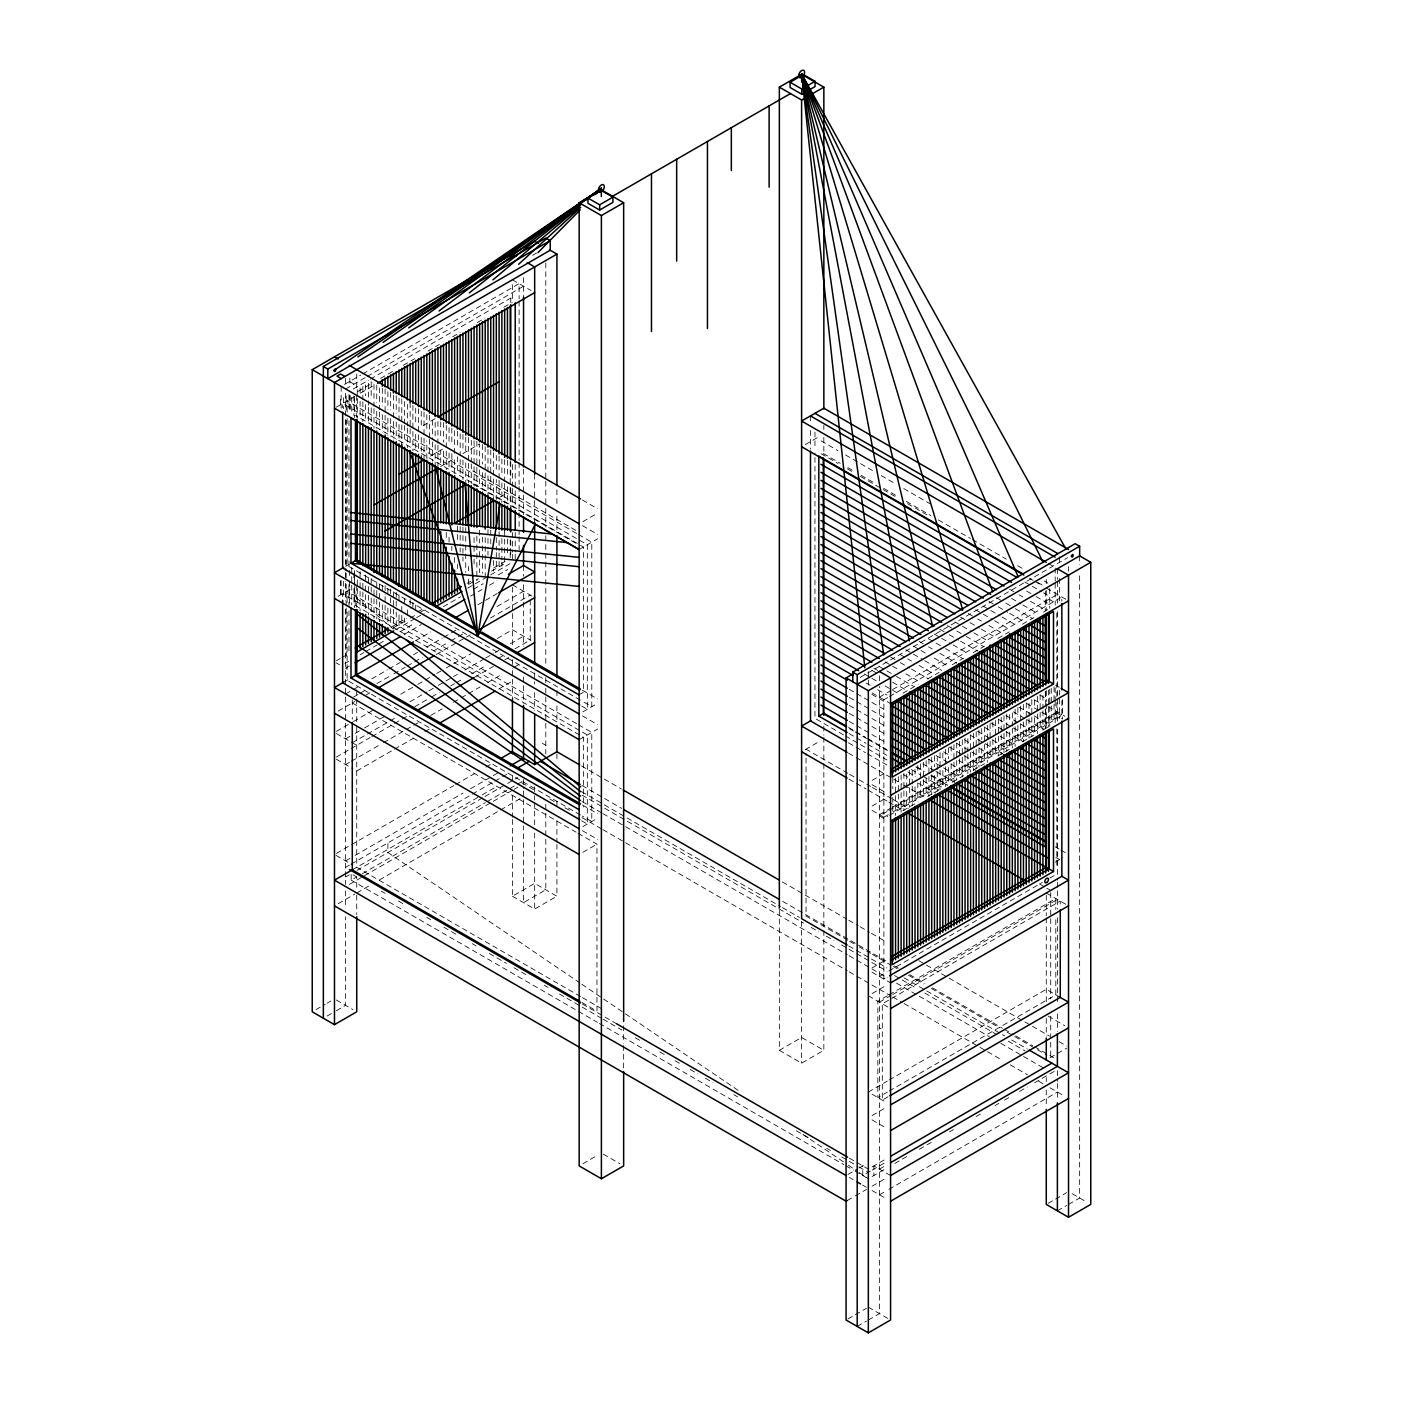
<?xml version="1.0" encoding="UTF-8"?>
<svg xmlns="http://www.w3.org/2000/svg" width="1403" height="1403" viewBox="0 0 1403 1403"><rect width="100%" height="100%" fill="white"/><g stroke="black" fill="none" stroke-linecap="round" stroke-linejoin="round"><path stroke-width="0.75" stroke-dasharray="5 3.75" d="M532.596 255.293L536.525 253.031M344.489 384.457L360.799 375.039M362.693 373.952L519.11 283.634L519.11 298.909M345.612 388.947L365.254 377.6M367.13 376.513L523.547 286.212M353.293 388.999L368.463 380.231M370.374 379.143L510.762 298.085L513.726 299.804M357.747 391.577L372.917 382.809M380.511 378.424L393.787 370.76M403.275 365.289L408.974 361.992M410.869 360.904L414.657 358.712M427.933 351.048L439.314 344.472M452.608 336.808L460.184 332.423M477.266 322.567L484.859 318.183M503.835 307.222L511.411 302.838M336.334 407.133L354.871 396.435M360.518 393.173L375.653 384.44M462.955 453.59L479.633 443.962L479.633 467.778M345.612 566.321L349.312 564.181M504.659 494.452L496.311 499.275L496.311 479.58M338.193 596.293L353.012 587.734M391.244 627.159L406.414 618.39M417.796 611.813L423.496 608.534M467.129 583.332L470.917 581.14M493.681 568.005L505.062 561.428M336.369 660.743L340.157 658.568M342.051 657.463L349.628 653.096M393.173 627.965L408.308 619.214M410.202 618.127L417.778 613.76M419.672 612.655L425.355 609.376M468.883 584.244L478.353 578.773M491.611 571.126L506.746 562.393M395.681 629.719L414.657 618.758M416.551 617.671L424.144 613.286M467.778 588.103L473.477 584.805M475.371 583.718L488.647 576.054M490.541 574.949L511.411 562.901M582.876 521.653L597.696 513.077M344.945 663.514L348.733 661.322M360.08 654.763L363.868 652.588M365.762 651.483L377.126 644.924M379.02 643.837L384.703 640.557M399.837 631.824L414.99 623.072M443.383 606.675L460.412 596.836M473.67 589.19L483.141 583.718M498.275 574.984L507.746 569.513M349.4 666.074L345.612 668.266L349.312 670.406M404.292 634.384L421.321 624.545M470.549 596.135L481.913 589.576M489.472 585.209L497.048 580.824M343.577 682.279L349.312 678.964M415.411 640.803L430.844 631.894M477.879 604.746L483.561 601.466M485.456 600.361L497.258 593.557M578.983 549.573L597.696 538.77M345.612 693.941L351.276 690.662M353.17 689.574L360.396 685.418M371.777 678.842L387.246 669.897M388.841 668.985L400.223 662.409M413.517 654.745L417.533 652.413M426.793 647.081L442.155 638.207M443.874 637.225L457.29 629.473M496.995 606.552L523.547 591.207M357.958 694.52L352.276 697.8L352.276 719.213M359.852 693.433L367.428 689.066M376.881 683.594L392.033 674.843M393.927 673.756L405.292 667.197M407.168 666.109L412.85 662.83M414.744 661.742L422.321 657.358M433.685 650.799L448.82 642.065M450.714 640.961L456.396 637.681M458.29 636.594L463.972 633.314M490.471 618.021L530.229 595.065M338.193 711.075L354.871 701.447M366.201 694.906L369.971 692.714M436.228 654.464L457.062 642.451M458.956 641.346L464.639 638.067M466.533 636.98L470.303 634.787M805.304 444.593L820.124 436.035M336.369 731.384L351.522 722.633M353.416 721.545L374.233 709.532M400.732 694.222L415.884 685.488M417.778 684.383L434.807 674.545M436.701 673.458L444.277 669.091M446.172 667.986L451.854 664.706M453.748 663.619L470.777 653.78M497.293 638.488L512.428 629.737L530.965 640.434M345.612 738.89L353.17 734.523M355.064 733.436L362.64 729.069M364.534 727.964L385.351 715.951M409.974 701.746L427.003 691.907M428.897 690.802L436.473 686.435M438.367 685.348L444.049 682.068M445.944 680.964L457.29 674.422M464.867 670.038L483.789 659.112M485.684 658.025L493.26 653.64M495.154 652.553L498.942 650.361M510.306 643.819L523.547 636.155M352.276 742.748L365.534 735.102M367.428 734.015L388.245 721.984M390.139 720.896L395.821 717.617M414.744 706.691L429.897 697.94M431.791 696.853L439.367 692.468M450.714 685.909L454.502 683.735M456.396 682.63L463.972 678.263M471.548 673.896L486.683 665.145M498.047 658.586L503.73 655.306M515.076 648.765L530.229 640.014L530.229 599.344M336.299 757.111L349.259 749.623M351.171 748.536L370.129 737.575M371.865 736.575L392.91 724.439M394.594 723.457L400.486 720.055M402.152 719.09L408.08 715.67M474.477 677.333L493.453 666.372M504.834 659.813L508.763 657.551M345.612 764.582L349.4 762.39M351.276 761.303L381.581 743.818M383.457 742.731L404.292 730.7M406.186 729.613L411.868 726.333M413.762 725.228L421.321 720.861M430.791 715.407L442.155 708.848M453.502 702.289L459.184 699.01M461.078 697.905L466.761 694.625M468.655 693.538L480.019 686.979M487.578 682.612L502.73 673.861M514.094 667.302L519.759 664.022M356.73 771.001L392.7 750.237M394.594 749.149L413.517 738.206M424.881 731.664L430.563 728.385M498.714 689.031L513.849 680.28M578.983 694.853L583.438 692.275L583.438 546.995L355.45 415.376M336.369 853.392L453.748 785.627M455.642 784.523L474.565 773.597M485.929 767.038L493.505 762.671M582.876 711.865L597.696 703.306M345.612 860.898L353.17 856.531M355.064 855.427L462.972 793.133M470.549 788.767L491.366 776.736M493.26 775.649L498.942 772.369M345.612 867.317L349.382 865.142M351.118 864.143L493.137 782.137M494.961 781.085L500.713 777.771M502.537 776.718L508.289 773.404M352.276 869.895L480.247 796.01M482.141 794.905L497.293 786.171M578.983 739.802L597.696 728.999M345.612 876.945L349.277 874.823M356.941 870.404L483.053 797.588M484.929 796.518L517.654 777.613M351.171 874.385L351.171 880.155L356.73 876.945L356.73 888.993M362.395 873.683L485.368 802.674M487.262 801.587L523.214 780.84M349.4 884.399L362.64 876.752M364.534 875.647L491.366 802.428M493.26 801.341L512.2 790.398M514.094 789.31L517.865 787.118M338.193 903.707L354.871 894.079M356.73 893.009L369.971 885.363M379.441 879.891L498.714 811.039M500.59 809.934L521.425 797.921M582.876 826.648L597.696 818.089M860.162 677.456L1067.63 557.692M582.876 852.34L597.696 843.782M315.956 1009.651L325.215 1004.302M327.074 1003.233L330.775 1001.093M512.428 819.51L512.428 896.219L534.666 883.381L556.921 896.219L556.921 844.378M327.074 1016.07L334.475 1011.791M336.334 1010.721L345.612 1005.372L345.612 916.825M879.453 697.151L890.835 690.592M892.641 689.539L1057.388 594.416M887.661 697.554L883.89 699.729L883.89 979.048L887.678 976.856M889.555 696.467L1061.843 596.994L1061.843 601.308M805.304 749.605L820.124 741.03M902.971 693.205L918.141 684.454M927.629 678.964L939.01 672.405M952.286 664.724L963.686 658.165M973.156 652.676L984.555 646.117M997.831 638.435L1009.213 631.876M1022.489 624.195L1033.871 617.636M1043.358 612.146L1049.058 608.867M512.428 896.219L534.666 909.056L556.921 896.219M872.105 780.366L887.257 771.632M872.105 806.059L887.257 797.307M879.453 814.669L890.8 808.11M892.694 807.006L1057.388 711.917M887.012 811.583L879.453 815.95L883.89 818.51L887.678 816.336M888.906 810.478L1057.388 713.215L1061.843 715.776L889.572 815.231M883.89 817.23L891.466 812.863M893.36 811.758L1061.843 714.495M902.971 810.724L918.141 801.955M927.629 796.483L939.01 789.907M952.286 782.243L963.686 775.666M973.156 770.194L984.555 763.618M997.831 755.954L1009.213 749.377M1022.489 741.713L1033.871 735.137M1043.358 729.665L1049.058 726.368M872.105 967.877L887.257 959.126M1055.179 862.179L1062.948 857.689M879.453 976.47L887.012 972.104M888.906 971.016L1042.254 882.487M1049.83 878.103L1057.388 873.736M872.105 993.552L887.257 984.818M582.876 1163.753L597.696 1155.195M779.349 910.231L779.349 1050.321L801.604 1037.483L823.842 1050.321L823.842 929.926M887.327 995.779L877.857 1001.251L877.857 1097.567L887.327 1092.095M889.221 994.692L1055.81 898.516L1055.81 909.46M879.453 1002.163L890.835 995.586M892.694 994.517L1057.388 899.428M779.349 1050.321L801.604 1063.158L823.842 1050.321M868.334 1092.06L887.257 1081.134M889.151 1080.029L1046.27 989.325L1060.265 997.393M889.221 1091.008L1055.81 994.832L1055.81 918.211M887.994 1096.848L882.312 1100.127L882.312 1003.811L1060.265 901.077L1060.265 907.636M872.105 1115.56L887.257 1106.809M847.938 1174.469L857.198 1169.102M859.057 1168.033L866.475 1163.753M1049.988 1057.809L1066.666 1048.181M872.105 1166.928L887.24 1158.194M870.334 1171.154L862.757 1175.539L862.757 1165.893M872.228 1170.067L887.362 1161.333M879.453 1169.102L887.012 1164.736M872.105 1176.556L887.24 1167.822M894.798 1163.455L908.057 1155.809M919.368 1149.267L932.644 1141.604M949.621 1131.8L953.461 1129.59M976.102 1116.525L981.837 1113.21M995.078 1105.564L998.866 1103.372M1004.46 1100.145L1012.019 1095.778M1019.578 1091.411L1027.242 1086.992M1034.712 1082.678L1057.388 1069.577M847.219 1200.565L854.252 1196.496M855.356 1195.865L866.563 1189.393M872.105 1186.184L887.257 1177.45M879.453 1194.795L887.012 1190.428M888.906 1189.323L1057.388 1092.06M847.938 1318.943L853.498 1315.733M855.356 1314.664L866.475 1308.227M1048.129 1203.353L1053.688 1200.144M1055.547 1199.074L1066.666 1192.655M857.198 1326.431L866.475 1321.082M868.334 1320.013L879.453 1313.594L879.453 686.453M1057.388 1210.842L1066.666 1205.493M1068.525 1204.423L1079.644 1198.004L1079.644 573.424M1048.129 563.375L1053.688 566.602M821.036 440.84L837.959 450.609M845.483 454.94L873.683 471.233M881.207 475.582L896.254 484.263M903.778 488.595L930.101 503.8M823.28 453.485L840.274 463.288M847.815 467.637L853.48 470.917M861.021 475.266L876.121 483.982M883.68 488.349L898.779 497.065M906.32 501.415L930.855 515.585M938.397 519.934L970.49 538.471M972.367 539.559L1006.337 559.166M1017.666 565.707L1023.331 568.969M1044.095 580.965L1047.866 583.139M821.036 453.678L837.959 463.446M847.359 468.883L853.006 472.127M860.513 476.476L881.207 488.419M883.083 489.507L898.13 498.188M907.531 503.624L928.207 515.567M1037.746 582.438L1043.411 585.7M512.428 279.793L530.965 290.491M1029.434 578.282L1033.187 580.439M1035.046 581.526L1042.534 585.84M1046.27 587.997L1068.525 600.835M1024.751 581.982L1030.416 585.244M1032.292 586.331L1041.727 591.785M1043.622 592.873L1047.392 595.047M1049.058 599.239L1053.495 601.799M1026.628 591.084L1034.186 595.451M1036.063 596.538L1047.392 603.08M1009.651 589.313L1017.193 593.662M1019.087 594.767L1022.857 596.941M1030.416 601.291L1045.516 610.007M1011.545 598.432L1020.981 603.869M1022.857 604.956L1037.957 613.69M996.446 597.731L1003.987 602.097M1005.881 603.185L1013.422 607.552M1015.316 608.639L1032.292 618.442M988.887 601.413L996.446 605.763M998.322 606.85L1007.757 612.304M1009.651 613.392L1024.751 622.108M983.222 606.166L988.887 609.428M990.781 610.515L1000.216 615.97M1002.11 617.057L1017.193 625.773M975.681 609.831L992.658 619.635M994.552 620.722L1009.651 629.438M968.14 613.497L975.681 617.864M977.575 618.951L981.346 621.126M988.887 625.492L1003.987 634.209M960.581 617.162L968.14 621.529M970.017 622.616L979.452 628.07M981.346 629.158L996.446 637.874M954.917 621.932L960.581 625.194M962.476 626.282L971.911 631.736M973.787 632.823L988.887 641.539M1055.547 685.173L1059.247 687.312M947.376 625.598L954.917 629.947M956.811 631.034L964.352 635.401M966.246 636.488L983.222 646.292M939.817 629.263L947.376 633.612M949.252 634.717L958.687 640.154M960.581 641.241L977.575 651.045M934.17 634.016L939.817 637.295M941.711 638.383L951.146 643.819M953.04 644.906L968.14 653.623M1039.851 695.029L1047.392 699.395M1048.129 706.568L1064.807 716.214M928.505 638.768L934.17 642.048M936.047 643.135L943.605 647.502M945.482 648.589L962.476 658.393M1034.186 699.799L1041.727 704.148M919.07 641.364L926.611 645.713M928.505 646.801L932.276 648.975M939.817 653.342L956.811 663.145M1026.628 703.464L1039.851 711.093M1041.727 712.18L1047.392 715.442M913.406 646.117L919.07 649.379M920.947 650.466L926.611 653.745M934.17 658.095L949.252 666.811M1019.087 707.13L1032.292 714.758M1034.186 715.846L1047.392 723.474M905.847 649.782L911.512 653.044M913.406 654.131L922.841 659.585M924.717 660.673L941.711 670.476M1013.422 711.882L1024.751 718.424M1026.628 719.511L1043.622 729.314M900.2 654.535L905.847 657.814M907.741 658.901L911.512 661.076M919.07 665.443L934.17 674.159M1005.881 715.548L1019.087 723.176M1020.981 724.264L1036.063 732.98M890.747 657.113L898.306 661.479M900.2 662.567L909.635 668.021M911.512 669.108L928.505 678.912M998.322 719.23L1011.545 726.842M1013.422 727.947L1028.522 736.663M885.1 661.883L890.747 665.145M892.641 666.232L898.306 669.494M905.847 673.861L920.947 682.577M990.781 722.896L1022.857 741.415M879.435 666.635L885.1 669.897M886.977 670.985L894.535 675.352M896.412 676.439L913.406 686.242M985.116 727.648L992.658 732.015M1000.216 736.365L1015.316 745.081M582.42 499.994L597.608 508.745M873.894 668.266L877.594 670.406M871.877 670.301L877.541 673.563M892.641 682.279L907.741 690.995M977.575 731.314L990.781 738.943M992.658 740.03L1007.757 748.746M864.336 673.966L870 677.246M871.877 678.333L877.541 681.595M885.1 685.962L890.747 689.224M892.641 690.311L900.2 694.678M970.017 734.979L983.222 742.608M985.116 743.695L1003.987 754.604M349.505 381.563L353.942 384.124M866.23 683.086L870 685.26M877.541 689.627L886.977 695.064M964.352 739.749L971.911 744.099M979.452 748.465L994.552 757.182M582.42 525.669L597.608 534.438M872.035 692.872L890.572 703.569M871.877 694.38L886.977 703.096M956.811 743.415L970.017 751.043M971.911 752.131L987.01 760.847M472.899 470.952L576.317 530.65M849.236 689.329L870 701.325M871.877 702.412L886.977 711.128M949.252 747.08L962.476 754.709M964.352 755.796L979.452 764.512M576.615 533.421L347.102 400.925L347.102 416.077M578.51 534.525L591.785 542.189L591.785 706.726L582.298 701.254M849.236 697.361L870 709.339M871.877 710.427L886.977 719.143M943.605 751.833L951.146 756.199M958.687 760.549L975.681 770.352M472.899 483.789L576.317 543.505M849.236 705.393L870 717.371M871.877 718.459L886.977 727.175M936.047 755.498L949.252 763.127M951.146 764.214L966.246 772.93M849.236 713.408L870 725.404M871.877 726.491L886.977 735.207M928.505 759.181L941.711 766.792M943.605 767.897L958.687 776.613M849.236 721.44L870 733.418M871.877 734.506L886.977 743.222M922.841 763.933L934.17 770.475M936.047 771.562L954.917 782.453M848.499 727.456L854.181 730.735M856.076 731.822L865.563 737.312M867.457 738.399L888.327 750.447M916.773 766.862L924.367 771.247M931.96 775.631L947.13 784.4M1055.231 846.816L1059.037 849.008M1060.931 850.095L1066.613 853.375M849.709 728.788L853.48 730.963M855.374 732.05L866.686 738.592M868.58 739.679L887.45 750.57M915.756 766.915L923.297 771.282M930.855 775.631L947.832 785.452M849.025 733.541L866.019 743.344M867.896 744.432L886.766 755.323M911.301 769.493L920.736 774.947M922.63 776.034L941.501 786.925M843.396 734.769L814.95 718.354L814.95 453.011M845.29 735.874L866.16 747.922M868.054 749.009L887.012 759.97M907.881 772.001L915.475 776.385M923.051 780.769L938.221 789.521M1055.828 857.426L1059.616 859.618M848.429 742.818L854.111 746.098M856.023 747.203L865.493 752.674M867.387 753.762L888.257 765.81M903.427 774.579L911.021 778.963M918.614 783.33L935.678 793.186M848.499 753.13L902.182 784.119M904.076 785.224L926.717 798.289M872.035 784.698L886.854 793.256M847.78 773.263L806.041 749.167L806.041 755.673M849.674 774.351L857.251 778.735M859.145 779.84L870.526 786.399M872.438 787.504L891.396 798.447M893.29 799.552L908.46 808.303M1039.342 883.855L1045.025 887.152M1046.936 888.239L1050.724 890.431M512.428 584.788L534.666 597.625M849.008 779.121L866.125 788.995M867.983 790.064L886.994 801.043M888.853 802.113L902.182 809.812M1046.27 893.009L1068.525 905.847M872.035 810.39L886.854 818.949M582.42 690.206L597.608 698.975M580.404 700.15L347.102 565.462L347.102 418.234M581.649 706.007L587.331 709.304L587.331 544.75L342.648 403.485L342.648 407.817M582.42 715.898L597.608 724.667M576.615 723.65L347.102 591.154L347.102 606.359M578.51 724.755L591.785 732.419L591.785 821.509L582.298 816.037M355.45 605.587L583.438 737.224L583.438 807.058M1048.129 1016.07L1064.807 1025.698M542.347 743.327L545.802 745.326M581.543 765.968L621.336 788.942M782.4 881.926L803.235 893.957M805.147 895.044L846.816 919.123M848.727 920.21L858.198 925.682M860.092 926.769L869.562 932.241M871.456 933.346L886.608 942.097M918.825 960.687L924.507 963.966M926.401 965.071L947.253 977.102M949.147 978.189L1023.05 1020.858M1024.944 1021.945L1030.626 1025.225M1032.52 1026.33L1049.567 1036.168M1059.037 1041.64L1066.631 1046.024M581.929 785.434L621.704 808.409M782.769 901.392L886.994 961.564M894.518 965.913L898.358 968.123M909.67 974.664L924.875 983.45M932.399 987.782L1002.479 1028.241M1004.373 1029.328L1013.931 1034.87M1015.825 1035.958L1032.766 1045.744M1034.66 1046.831L1053.6 1057.774M847.78 940.22L806.041 916.124L806.041 757.848M849.674 941.308L857.251 945.692M859.145 946.779L870.526 953.356M872.438 954.443L891.396 965.404M893.29 966.492L897.096 968.684M908.46 975.26L923.648 984.012M931.224 988.396L999.515 1027.82M1007.091 1032.205L1012.791 1035.484M1014.685 1036.571L1046.936 1055.196M581.543 791.643L625.124 816.809M627.018 817.896L780.506 906.513M782.4 907.601L799.447 917.457M848.727 945.903L886.942 967.965M904.023 977.821L1004.548 1035.852M1011.668 1039.974L1027.312 1049.006M581.929 795.08L803.621 923.069M811.18 927.436L818.773 931.82M826.332 936.187L833.926 940.571M841.502 944.938L886.994 971.192M894.57 975.576L917.299 988.694M924.823 993.043L996.884 1034.642M1008.161 1041.149L1025.207 1050.987M582.052 801.569L600.993 812.512M602.887 813.6L623.739 825.63M625.633 826.718L847.324 954.724M849.218 955.811L870.053 967.842M871.947 968.947L887.117 977.698M896.587 983.17L917.422 995.201M919.316 996.288L989.431 1036.764M1000.795 1043.323L1021.647 1055.354M1023.541 1056.459L1044.376 1068.49M336.159 662.812L339.491 664.741M582.42 804.989L597.608 813.758M872.035 972.191L890.572 982.889M580.404 814.933L347.102 680.245L347.102 608.534M521.706 782.769L534.666 790.275M549.836 799.026L557.412 803.393M564.988 807.777L570.67 811.057M582.052 817.616L600.993 828.559M602.887 829.647L623.739 841.677M625.633 842.782L847.324 970.771M849.218 971.858L870.053 983.906M871.947 984.994L890.905 995.937M892.799 997.024L902.269 1002.496M904.163 1003.583L978.066 1046.252M979.96 1047.357L985.643 1050.637M987.537 1051.724L1002.689 1060.475M1010.265 1064.859L1027.329 1074.698M1038.694 1081.257L1046.27 1085.641M1049.988 1087.781L1064.807 1096.339M581.649 820.79L587.331 824.07L587.331 734.979L342.648 593.715L342.648 598.064M582.42 830.681L597.608 839.45M868.334 995.744L890.572 1008.582M352.276 702.938L576.089 832.154M577.983 833.259L596.959 844.203L596.959 1011.16L581.789 1002.391M879.453 1027.838L881.224 1028.873M336.334 733.541L349.312 741.03M351.171 742.099L356.73 745.326M336.334 759.233L353.012 768.862M1072.225 1193.725L1087.044 1202.283M872.035 1094.2L886.854 1102.758M872.035 1119.875L886.854 1128.45M336.018 855.356L353.012 865.177M580.544 996.533L356.73 867.317L356.73 724.229M582.438 997.638L601.396 1008.582M890.572 1175.539L873.894 1165.893L873.894 1175.539M582.333 1003.987L616.443 1023.681M849.394 1158.176L868.334 1169.102M353.012 874.806L356.73 876.945M381.353 891.168L385.141 893.36M398.417 901.024L404.099 904.304M426.828 917.422L430.616 919.614M443.892 927.278L449.574 930.557M451.468 931.645L457.15 934.924M472.302 943.675L476.108 945.868M489.366 953.531L495.049 956.811M496.943 957.898L506.413 963.37M513.989 967.754L527.265 975.401M544.311 985.257L548.099 987.449M559.464 994.008L565.163 997.287M567.058 998.375L580.316 1006.039M582.21 1007.126L601.15 1018.069M603.044 1019.174L622.003 1030.1M635.261 1037.764L640.943 1041.044M659.901 1051.987L667.477 1056.354M675.053 1060.738L682.63 1065.105M690.206 1069.489L697.8 1073.856M705.376 1078.241L712.952 1082.625M733.787 1094.656L737.592 1096.83M796.325 1130.748L802.007 1134.027M803.901 1135.132L809.584 1138.412M826.648 1148.25L830.436 1150.442M841.8 1157.001L847.482 1160.281M849.376 1161.386L856.952 1165.753M858.846 1166.858L868.334 1172.329M351.171 880.155L576.651 1010.335M578.545 1011.44L597.485 1022.384M599.379 1023.471L843.817 1164.595M845.711 1165.683L853.287 1170.067M855.181 1171.154L866.475 1177.678M849.376 1177.433L853.164 1179.625M862.635 1185.097L866.423 1187.289M872.035 1190.516L886.854 1199.074M336.334 1000.023L353.012 1009.651M603.255 1154.125L619.933 1163.753M868.334 1307.158L890.572 1320.013M580.07 983.029L387.894 852.533L387.894 842.905M581.877 984.257L601.817 997.796M603.641 999.024L623.581 1012.563M625.387 1013.79L739.609 1091.341M803.06 1134.431L846.57 1163.964M848.377 1165.209L857.443 1171.365M859.267 1172.592L868.334 1178.748M355.976 597.555L394.278 629.824M349.785 378.091L349.996 386.807M350.206 395.506L350.627 412.92M354.485 573.967L355.257 606.622M1079.644 555.886L1079.644 564.655M1068.525 566.602L1068.525 571.302M1062.387 699.431L1062.387 719.09M1061.843 700.658L1061.843 718.862M1059.616 556.781L1059.616 563.322M1059.616 578.58L1059.616 602.536M1059.598 690.101L1059.598 718.511M1057.388 568.741L1057.388 579.439M1057.388 581.579L1057.388 603.15M1057.388 611.69L1057.388 721.142M1057.388 729.42L1057.388 880.155M1057.388 882.294L1057.388 888.713M1057.388 890.87L1057.388 909.056M1057.388 917.79L1057.388 1005.197M1057.388 1013.931L1057.388 1031.608M1057.388 1070.647L1057.388 1081.362M1057.388 1083.502L1057.388 1100.706M1056.827 613.041L1056.827 700.448M1056.827 702.64L1056.827 720.125M1056.827 728.859L1056.827 866.545M1055.179 568.075L1055.179 581.14M1055.179 583.315L1055.179 605.096M1055.179 687.891L1055.179 698.782M1055.179 700.956L1055.179 722.755M1054.039 686.751L1054.039 702.061M1054.039 704.236L1054.039 721.721M1051.268 688.364L1051.268 703.657M1051.268 705.849L1051.268 723.334M1050.724 892.606L1050.724 916.457M1050.724 918.614L1050.724 998.848M1050.724 1016.193L1050.724 1040.044M1050.724 1042.201L1050.724 1057.388M1049.742 588.594L1049.742 608.271M1049.742 689.119L1049.742 704.411M1049.742 706.603L1049.742 726.28M1048.479 689.978L1048.479 705.271M1048.479 707.445L1048.479 727.122M1046.27 579.439L1046.27 583.718M1046.27 590.189L1046.27 609.849M1046.27 690.522L1046.27 701.623M1046.27 703.797L1046.27 727.841M1046.27 895.167L1046.27 915.738M1046.27 917.93L1046.27 1002.163M1046.27 1018.438L1046.27 1036.098M1046.27 1077.609L1046.27 1081.625M1046.27 1089.956L1046.27 1107.23M1045.709 691.574L1045.709 706.866M1045.709 709.059L1045.709 728.718M1045.305 591.172L1045.305 610.831M1045.305 691.697L1045.305 700.43M1045.305 709.181L1045.305 728.841M1042.92 695.362L1042.92 708.48M1042.92 710.655L1042.92 730.332M1040.149 694.783L1040.149 710.076M1040.149 712.268L1040.149 729.753M1037.361 696.397L1037.361 711.689M1037.361 713.881L1037.361 733.541M1034.572 700.185L1034.572 708.918M1034.572 717.67L1034.572 735.154M1031.801 699.606L1031.801 714.899M1031.801 717.091L1031.801 736.75M1029.013 703.394L1029.013 716.512M1029.013 718.687L1029.013 738.364M1026.242 702.815L1026.242 737.785M1023.453 704.411L1023.453 713.162M1023.453 721.896L1023.453 741.573M1020.683 706.025L1020.683 721.317M1020.683 723.51L1020.683 740.994M1017.894 707.621L1017.894 716.372M1017.894 725.105L1017.894 742.59M1015.123 709.234L1015.123 724.527M1015.123 726.719L1015.123 746.378M1012.335 713.022L1012.335 726.14M1012.335 728.315L1012.335 747.992M1009.564 714.636L1009.564 723.369M1009.564 732.103L1009.564 749.588M1006.775 714.057L1006.775 729.35M1006.775 731.524L1006.775 751.201M1003.987 715.653L1003.987 730.945M1003.987 733.138L1003.987 752.797M1001.216 717.266L1001.216 754.411M998.427 718.862L998.427 734.155M998.427 736.347L998.427 756.007M995.656 720.476L995.656 735.768M995.656 737.96L995.656 755.428M992.868 722.071L992.868 730.823M992.868 739.556L992.868 757.041M990.097 723.685L990.097 738.978M990.097 741.17L990.097 758.637M987.309 725.281L987.309 740.591M987.309 742.766L987.309 762.443M984.538 726.894L984.538 742.187M984.538 744.379L984.538 761.864M981.749 728.49L981.749 739.416M981.749 748.167L981.749 765.652M978.978 730.104L978.978 745.396M978.978 747.589L978.978 767.248M976.19 731.7L976.19 747.01M976.19 749.184L976.19 768.862M973.419 733.313L973.419 748.606M973.419 750.798L973.419 770.457M970.63 734.909L970.63 750.219M970.63 752.394L970.63 772.071M967.842 738.715L967.842 751.815M967.842 754.007L967.842 773.667M965.071 738.136L965.071 753.429M965.071 755.603L965.071 773.088M962.283 739.732L962.283 755.024M962.283 757.217L962.283 776.876M959.512 741.345L959.512 756.638M959.512 758.813L959.512 776.297M956.723 742.941L956.723 758.234M956.723 760.426L956.723 780.086M953.952 744.555L953.952 759.847M953.952 762.039L953.952 781.699M951.164 746.15L951.164 754.902M951.164 763.635L951.164 781.12M948.393 747.764L948.393 758.69M948.393 767.423L948.393 784.908M945.604 749.36L945.604 764.67M945.604 766.845L945.604 786.522M942.834 753.148L942.834 761.899M942.834 770.633L942.834 788.118M940.045 752.569L940.045 767.879M940.045 770.054L940.045 789.731M937.257 756.357L937.257 769.475M937.257 771.668L937.257 791.327M934.486 755.779L934.486 766.704M934.486 775.456L934.486 792.941M931.697 757.392L931.697 772.685M931.697 774.877L931.697 794.536M928.926 758.988L928.926 774.298M928.926 776.473L928.926 796.15M926.138 760.601L926.138 769.335M926.138 778.086L926.138 795.571M923.367 762.215L923.367 777.508M923.367 779.682L923.367 797.167M920.578 763.811L920.578 779.103M920.578 781.296L920.578 798.781M917.808 765.424L917.808 774.158M917.808 782.892L917.808 800.376M915.019 769.212L915.019 777.946M915.019 786.697L915.019 804.165M912.248 770.808L912.248 783.926M912.248 786.118L912.248 805.778M909.46 770.229L909.46 785.522M909.46 787.714L909.46 807.391M906.689 774.018L906.689 808.987M903.9 773.439L903.9 788.749M903.9 790.924L903.9 810.601M901.112 775.052L901.112 790.345M901.112 792.537L901.112 812.197M898.341 776.648L898.341 791.958M898.341 794.133L898.341 811.618M895.552 778.262L895.552 793.554M895.552 795.747L895.552 815.406M892.782 777.683L892.782 788.609M892.782 797.342L892.782 814.827M879.453 675.755L879.453 684.611M868.334 671.476L868.334 678.14M868.334 680.034L868.334 686.453M823.842 425.337L823.842 429.616M823.842 437.385L823.842 454.905M823.842 726.053L823.842 735.102M823.842 737.294L823.842 761.373M823.842 763.565L823.842 927.734M814.95 432.036L814.95 448.662M810.496 415.919L810.496 422.145M810.496 430.458L810.496 449.153M801.604 921.455L801.604 1063.158M623.651 1025.803L623.651 1043.323M623.651 1045.498L623.651 1069.577M556.921 489.822L556.921 507.29M556.921 516.023L556.921 533.473M556.921 690.627L556.921 697.168M556.921 705.902L556.921 723.369M556.921 753.885L556.921 762.443M556.921 801.183L556.921 807.672M556.921 820.615L556.921 842.221M545.802 262.957L545.802 479.984M545.802 481.229L545.802 506.273M545.802 508.465L545.802 527.054M545.802 535.788L545.802 666.741M545.802 677.667L545.802 686.383M545.802 688.171L545.802 695.116M545.802 696.94L545.802 721.317M545.802 723.246L545.802 754.077M545.802 804.322L545.802 889.8L523.547 902.638L523.547 825.929M534.666 474.302L534.666 521.776M534.666 672.914L534.666 683.945M534.666 692.556L534.666 710.251M534.666 786.943L534.666 800.096M534.666 802.288L534.666 824.824M534.666 832.979L534.666 909.056M523.547 277.654L523.547 297.103M523.547 469.216L523.547 492.821M523.547 495.013L523.547 514.743M523.547 565.532L523.547 576.23M523.547 584.683L523.547 646.222M523.547 676.912L523.547 683.489M523.547 685.681L523.547 703.201M523.547 779.559L523.547 788.679M523.547 790.871L523.547 797.448M523.547 799.64L523.547 823.736M519.11 301.101L519.11 460.394M519.11 462.587L519.11 484.403M519.11 486.578L519.11 510.587M519.11 512.761L519.11 534.596M519.11 536.77L519.11 549.871M515.217 464.551L515.217 508.272M515.217 532.298L515.217 538.857M515.217 541.049L515.217 551.975M515.217 554.15L515.217 560.709M512.428 284.774L512.428 302.311M512.428 464.481L512.428 486.403M512.428 488.595L512.428 506.132M512.428 532.421L512.428 538.998M512.428 541.19L512.428 552.151M512.428 554.343L512.428 558.727M512.428 587.208L512.428 611.322M512.428 613.514L512.428 646.871M512.428 659.533L512.428 668.302M512.428 670.494L512.428 677.07M512.428 679.262L512.428 698.975M512.428 775.684L512.428 782.26M512.428 795.413L512.428 817.318M510.762 298.085L510.762 302.452M510.762 461.99L510.762 479.475M510.762 488.209L510.762 507.886M510.762 540.664L510.762 558.148M510.218 460.973L510.218 485M510.218 487.192L510.218 504.677M510.218 539.646L510.218 550.572M510.218 552.747L510.218 559.306M507.448 460.377L507.448 477.862M507.448 486.613L507.448 504.098M507.448 539.05L507.448 556.535M504.659 459.553L504.659 481.369M504.659 483.544L504.659 502.976M504.659 530.65L504.659 537.033M504.659 539.155L504.659 564.707M501.888 458.974L501.888 474.249M501.888 482.965L501.888 502.449M501.888 538.629L501.888 559.92M501.888 562.042L501.888 566.303M499.1 456.098L499.1 477.967M499.1 480.159L499.1 497.662M499.1 531.719L499.1 550.888M499.1 553.01L499.1 559.394M499.1 561.533L499.1 567.917M496.311 455.501L496.311 470.829M496.311 537.595L496.311 550.362M496.311 552.484L496.311 569.513M493.54 452.731L493.54 500.871M493.54 560.481L493.54 571.126M490.752 449.96L490.752 474.039M490.752 476.231L490.752 493.733M490.752 530.159L490.752 545.048M487.981 449.381L487.981 473.46M487.981 475.635L487.981 495.329M487.981 529.632L487.981 548.783M487.981 550.923L487.981 555.167M485.192 446.61L485.192 470.689M485.192 472.864L485.192 490.366M485.192 537.63L485.192 575.931M482.422 444.523L482.422 464.007M482.422 472.671L482.422 489.98M482.422 537.103L482.422 573.283M479.633 469.935L479.633 487.262M479.633 530.194L479.633 542.961M479.633 551.484L479.633 557.868M479.633 559.99L479.633 572.757M476.862 441.314L476.862 465.042M476.862 467.217L476.862 486.701M476.862 536.051L476.862 580.754M474.074 440.788L474.074 464.498M474.074 466.655L474.074 486.139M474.074 537.665L474.074 556.816M474.074 558.938L474.074 565.339M471.303 440.279L471.303 461.762M471.303 463.937L471.303 483.421M468.514 437.631L468.514 461.201M468.514 463.376L468.514 482.86M468.514 566.409L468.514 570.67M468.514 579.176L468.514 585.577M465.743 437.105L465.743 451.994M465.743 462.815L465.743 484.456M465.743 527.581L465.743 572.266M462.955 434.456L462.955 451.468M462.955 460.096L462.955 479.563M462.955 527.054L462.955 533.438M462.955 535.56L462.955 546.205M462.955 548.327L462.955 561.112M460.166 433.93L460.166 455.203M460.166 459.535L460.166 476.845M460.166 526.528L460.166 532.912M460.166 535.034L460.166 545.679M460.166 547.819L460.166 552.063M457.396 431.282L457.396 448.294M457.396 456.799L457.396 474.126M457.396 526.002L457.396 532.386M457.396 534.525L457.396 540.909M457.396 564.322L457.396 568.583M454.607 430.774L454.607 454.151M454.607 473.565L454.607 458.413L440.717 466.427L440.717 450.205M454.607 557.412L454.607 565.918M451.836 428.125L451.836 445.137M451.836 453.643L451.836 470.847M451.836 546.241L451.836 550.502M449.048 427.599L449.048 444.611M449.048 453.116L449.048 470.286M449.048 537.209L449.048 545.714M446.277 425.249L446.277 446.996M446.277 451.047L446.277 469.724M446.277 532.421L446.277 540.944M443.488 422.496L443.488 442.068M443.488 464.831L443.488 448.592L426.81 458.237L426.81 440.823M440.717 421.935L440.717 439.332M437.929 421.356L437.929 443.102M437.929 445.277L437.929 468.041M435.158 436.017L435.158 418.62L421.251 426.635L421.251 411.43M435.158 444.716L435.158 465.586M432.37 420.216L432.37 439.788M432.37 441.963L432.37 461.113M429.581 415.306L429.581 437.052M429.581 439.227L429.581 456.624M426.81 414.744L426.81 432.124M424.022 412.008L424.022 459.833M421.251 437.508L421.251 457.097M418.462 408.729L418.462 432.633M418.462 434.807L418.462 452.187M415.691 408.15L415.691 425.547M415.691 434.228L415.691 451.608M415.691 605.149L415.691 611.708M412.903 405.414L412.903 429.318M412.903 431.493L412.903 451.047M412.903 602.378L412.903 608.937M410.132 402.679L410.132 426.582M410.132 428.757L410.132 446.136M410.132 599.607L410.132 608.358M407.344 404.292L407.344 426.003M407.344 428.178L407.344 447.732M407.344 609.954L407.344 616.513M404.573 401.539L404.573 423.268M404.573 425.442L404.573 442.822M404.573 598.45L404.573 605.009M404.573 618.127L404.573 622.494M401.784 398.803L401.784 422.706M401.784 424.881L401.784 444.435M401.784 606.605L401.784 613.164M401.784 615.356L401.784 624.089M399.013 398.242L399.013 441.682M399.013 595.1L399.013 601.659M399.013 614.777L399.013 625.703M396.225 395.734L396.225 413.254M396.225 422.022L396.225 439.542M396.225 592.347L396.225 598.888M396.225 601.08L396.225 609.831M396.225 612.006L396.225 627.299M393.436 395.137L393.436 419.234M393.436 421.426L393.436 438.964M393.436 591.768L393.436 598.309M393.436 600.502L393.436 607.061M393.436 609.235L393.436 628.912M390.665 392.366L390.665 409.886M390.665 418.655L390.665 436.175M390.665 588.997L390.665 606.482M390.665 608.656L390.665 626.141M387.877 391.788L387.877 409.308M387.877 418.076L387.877 435.596M387.877 588.418L387.877 594.977M387.877 608.078L387.877 625.563M385.106 388.999L385.106 413.096M385.106 415.288L385.106 432.825M385.106 585.647L385.106 594.398M385.106 596.573L385.106 603.132M385.106 605.324L385.106 622.809M382.317 388.421L382.317 405.941M382.317 414.709L382.317 432.229M382.317 585.191L382.317 591.733M382.317 604.816L382.317 622.248M379.547 387.842L379.547 409.746M379.547 411.938L379.547 429.458M379.547 584.613L379.547 591.154M379.547 593.329L379.547 599.87M379.547 602.045L379.547 621.669M376.758 385.053L376.758 402.591M376.758 411.342L376.758 428.88M376.758 581.859L376.758 588.401M376.758 590.575L376.758 618.916M373.987 384.475L373.987 406.379M373.987 408.571L373.987 428.283M373.987 589.997L373.987 596.538M373.987 598.713L373.987 618.337M371.199 381.704L371.199 399.189M371.199 407.922L371.199 425.407M371.199 578.387L371.199 584.928M371.199 587.12L371.199 595.854M371.199 598.046L371.199 615.531M368.428 383.3L368.428 405.151M368.428 407.344L368.428 424.828M368.428 577.808L368.428 584.349M368.428 586.542L368.428 593.101M368.428 595.275L368.428 614.952M365.639 384.913L365.639 395.839M365.639 404.573L365.639 422.057M365.639 575.037L365.639 583.771M365.639 585.963L365.639 592.522M365.639 594.697L365.639 612.182M362.851 386.509L362.851 399.627M362.851 401.819L362.851 421.479M362.851 583.192L362.851 589.751M362.851 591.943L362.851 609.428M360.08 388.122L360.08 392.489M360.08 401.223L360.08 418.708M360.08 571.687L360.08 580.439M360.08 582.613L360.08 589.172M360.08 591.364L360.08 611.024M357.291 389.718L357.291 396.277M357.291 398.47L357.291 418.129M357.291 579.842L357.291 586.401M357.291 588.594L357.291 606.078M356.73 373.97L356.73 391.086M356.73 395.365L356.73 417.217M356.73 585.454L356.73 607.306M356.73 689.662L356.73 696.888M356.73 699.08L356.73 723.106M356.73 895.167L356.73 914.598M354.521 397.891L354.521 417.55M354.521 570.53L354.521 577.089M354.521 579.264L354.521 585.823M354.521 588.015L354.521 607.674M353.942 395.944L353.942 415.621M353.942 572.968L353.942 579.509M353.942 588.26L353.942 605.745M351.732 397.312L351.732 414.779M351.732 567.759L351.732 574.318M351.732 576.51L351.732 583.052M351.732 585.244L351.732 604.921M349.505 395.558L349.505 413.043M349.505 570.39L349.505 579.123M349.505 581.316L349.505 603.167M348.961 394.541L348.961 412.026M348.961 420.76L348.961 567.18M348.961 584.665L348.961 608.709M348.961 610.884L348.961 654.605M346.173 396.137L346.173 411.447M346.173 420.181L346.173 570.968M346.173 573.161L346.173 581.894M346.173 584.086L346.173 605.938M346.173 608.13L346.173 656.201M345.612 378.249L345.612 386.807M345.612 393.314L345.612 417.357M345.612 419.497L345.612 570.302M345.612 572.477L345.612 581.228M345.612 583.157L345.612 600.887M345.612 609.34L345.612 694.836M345.612 697.028L345.612 721.054M345.612 723.246L345.612 869.457M345.612 871.596L345.612 884.451M345.612 890.905L345.612 908.179M343.402 397.75L343.402 408.676M343.402 581.316L343.402 598.8M341.157 386.369L341.157 408.203M341.157 580.596L341.157 598.046M340.613 399.364L340.613 408.098M340.613 580.737L340.613 598.222"/><path stroke-width="1.5" d="M409.711 451.836L477.739 636.383L500.082 504.01M435.421 466.673L477.739 636.383L535.297 524.336M537.945 252.645L580.193 209.819M595.293 194.526L601.326 188.405L601.326 196.49M518.672 264.255L580.667 207.363M594.977 194.245L601.326 188.405L335.019 369.761M492.962 279.863L579.649 206.697M592.995 195.438L601.326 188.405L357.853 356.941M469.286 292.911L580.754 204.698M592.75 195.192L601.326 188.405L383.089 342.385M439.034 310.992L580.386 204.224M585.63 200.261L601.326 188.405L408.729 327.864M623.651 1071.769L623.651 1165.911L601.396 1178.748L579.158 1165.911L579.158 202.733L601.396 189.879L623.651 202.733L623.651 1021.419M779.349 908.039L779.349 87.144L801.604 74.306L823.842 87.144L823.842 408.939M587.945 198.051L601.221 190.405L612.918 197.157L612.918 202.383L599.66 210.047L587.945 203.295L587.945 198.051L599.66 204.803L612.918 197.157M790.082 82.251L803.34 74.605L815.055 81.356L815.055 86.583L801.779 94.247L790.082 87.495L790.082 82.251L801.779 89.02L815.055 81.356M356.73 916.755L356.73 1011.791L334.475 1024.646L312.238 1011.791L312.238 369.673L534.666 241.263L538.384 243.403M612.532 196.315L790.468 93.563M323.356 1018.21L323.356 366.464L545.802 238.054L550.239 240.614L550.239 250.243L327.811 378.67L327.811 369.042L550.239 240.614M579.158 202.733L601.396 215.571L623.651 202.733M779.349 87.144L801.604 99.999L823.842 87.144M556.921 485.456L556.921 254.101L334.475 382.528L334.475 1024.646M377.547 383.335L534.666 292.631M499.1 381.686L437.929 417.007L437.929 347.523M399.013 474.284L424.022 459.833L424.022 600.326M373.987 504.957L437.929 468.041L437.929 603.22M385.106 531.018L465.743 484.456L465.743 525.441M343.753 567.391L334.475 572.757L579.158 714.022M476.038 630.263L355.45 560.656L350.996 563.217L350.996 417.936L578.983 549.573M355.187 647.958L387.438 629.333M431.072 604.149L461.429 586.629M355.836 652.728L393.787 630.806M435.526 606.71L462.096 591.382M355.064 662.795L400.504 636.576M444.049 611.427L464.867 599.414M508.412 574.265L523.547 565.532L534.666 571.95L498.714 592.715M343.753 682.174L334.475 687.523L579.158 828.787M350.996 608.165L350.996 678L355.45 675.422L579.667 804.884M413.517 641.89L356.73 674.685L580.526 803.901M455.168 617.846L468.409 610.2M377.547 688.347L434.334 655.552M479.773 629.333L534.666 597.625M417.305 710.339L474.091 677.561M515.743 653.517L534.666 642.574M440.016 722.913L494.926 691.223M501.064 758.304L512.428 751.745L534.666 764.582L556.921 751.745L579.649 764.863M510.306 765.81L523.547 758.164M517.654 767.985L529.159 761.338M353.012 869.457L334.475 880.155L846.079 1175.539M852.761 681.753L852.761 672.107L1075.189 543.698L1079.644 546.258L1079.644 555.886L857.198 684.313M879.453 671.476L890.572 677.895L890.572 1320.013L868.334 1332.85L846.079 1320.013L846.079 677.895L853.498 673.615M852.761 672.107L857.198 674.685L1079.644 546.258M810.864 720.704L801.604 726.053L847.149 752.359M911.301 509.429L818.826 456.045L818.826 716.109L823.28 713.531L845.921 726.614M846.079 677.895L868.334 690.732L1090.762 562.305L1090.762 1204.423L1068.525 1217.278L1046.27 1204.423L1046.27 1109.387M890.572 703.569L1068.525 600.835M891.045 769.44L1046.27 679.824L1053.495 683.998L1053.495 611.427L892.238 704.534L892.238 777.104L1053.495 683.998M891.589 772.334L1049.058 681.42L1049.058 613.129M890.572 795.396L1068.525 692.661L1061.106 688.382M890.572 821.088L1068.525 718.354M891.045 956.934L1046.27 867.317M891.589 959.845L1049.058 868.931L1049.058 730.7M1053.495 871.491L892.238 964.598L892.238 822.053L1053.495 728.946L1053.495 871.491L928.576 799.359M889.572 975.769L1061.843 876.314L1068.525 880.155L890.572 982.889M890.572 1008.582L1068.525 905.847M889.888 1095.761L1060.265 997.393L1060.265 909.828M890.572 1104.898L1068.525 1002.163L1059.247 996.814M890.572 1130.59L1068.525 1027.838M890.923 1156.072L1051.829 1063.158M890.8 1162.561L1057.388 1066.368L1057.388 1033.608M847.219 1200.565L846.079 1201.214L334.475 905.847M890.572 1175.539L1068.525 1072.786L1029.206 1050.093M890.572 1201.214L1068.525 1098.479M350.996 520.495L566.9 542.593M350.996 533.999L578.983 557.342M350.996 543.347L578.983 566.689M578.983 586.419L350.996 563.217L578.983 694.853M350.996 512.551L552.186 534.087M549.502 249.822L556.921 254.101M1068.525 549.467L823.842 408.203L801.604 421.04L1046.27 562.305M1079.644 555.886L1090.762 562.305M814.95 413.341L1057.722 553.519M810.496 415.919L1055.179 557.184M512.428 254.101L516.146 256.24M527.265 262.659L534.666 266.938L534.666 474.302M1057.388 568.741L1068.525 575.16L1068.525 1217.278M915.089 511.604L1022.647 573.722M801.604 446.733L1023.822 575.037M820.93 464.305L1017.193 577.615M820.93 472.32L1011.545 582.368M820.93 480.352L1003.987 586.051M820.93 488.384L996.446 589.716M820.93 496.399L990.781 594.469M1036.063 620.617L1045.516 626.071M820.93 504.431L983.222 598.134M1028.522 624.282L1045.516 634.086M820.93 512.463L975.681 601.799M1022.857 629.053L1045.516 642.118M820.93 520.478L968.14 605.465M1015.316 632.718L1045.516 650.15M820.93 528.51L962.476 610.235M1007.757 636.383L1045.516 658.165M820.93 536.542L954.917 613.9M1000.216 640.049L1045.516 666.197M820.93 544.557L947.376 617.566M994.552 644.801L1045.516 674.229M820.93 552.589L941.711 622.318M987.01 648.467L1043.622 681.156M820.93 560.621L934.17 626.001M979.452 652.149L1037.957 685.927M820.93 568.636L928.505 630.754M973.787 656.902L1030.416 689.592M820.93 576.668L920.947 634.419M966.246 660.567L1022.857 693.257M820.93 584.7L913.406 638.084M958.687 664.233L1017.193 698.01M820.93 592.732L905.847 641.75M953.04 668.985L1009.651 701.675M820.93 600.747L900.2 646.52M945.482 672.668L1003.987 706.446M820.93 608.779L892.641 650.185M939.817 677.421L994.552 709.024M1039.851 735.172L1045.516 738.434M820.93 616.811L885.1 653.851M932.276 681.086L988.887 713.776M1034.186 739.925L1045.516 746.466M820.93 624.826L879.435 658.603M924.717 684.752L981.346 717.442M1026.628 743.59L1045.516 754.481M820.93 632.858L871.877 662.269M917.176 688.417L975.681 722.194M1019.087 747.255L1045.516 762.513M334.475 356.836L338.193 358.975M349.312 365.394L580.526 498.889M820.93 640.89L864.336 665.951M909.635 692.1L968.14 725.877M1011.545 750.938L1045.516 770.545M820.93 648.905L858.671 670.704M903.97 696.853L962.476 730.63M1005.881 755.691L1045.516 778.56M344.91 376.495L340.631 374.022L337.018 376.109L341.28 378.6M323.356 366.464L327.811 369.042M820.93 656.937L853.006 675.457M896.412 700.518L954.917 734.295M998.322 759.356L1045.516 786.592M312.238 369.673L579.158 523.793M820.93 664.969L847.342 680.209M890.747 705.271L947.376 737.96M992.658 764.109L1045.516 794.624M820.93 672.984L847.342 688.242M890.747 713.303L939.817 741.626M985.116 767.774L1045.516 802.656M820.93 681.016L847.342 696.274M890.747 721.335L932.276 745.291M977.575 771.457L1045.516 810.671M334.475 408.203L579.158 549.467M820.93 689.048L847.342 704.288M890.747 729.35L926.611 750.061M970.017 775.122L1045.516 818.703M820.93 697.063L847.342 712.321M890.747 737.382L919.07 753.727M964.352 779.875L1045.516 826.735M820.93 705.095L847.342 720.353M890.747 745.414L913.406 758.479M956.811 783.54L1045.516 834.75M823.842 713.215L846.605 726.351M892.115 752.639L907.303 761.391M950.918 786.574L1045.761 841.326M891.221 752.762L906.32 761.478M949.726 786.539L1045.972 842.098M818.826 716.109L847.149 732.454M892.431 758.602L901.866 764.039M947.165 790.187L1045.305 846.851L1045.305 733.208M846.535 741.731L810.496 720.914L810.496 451.222M937.572 794.291L1047.585 857.794M801.604 751.745L847.149 778.034M907.811 813.056L1025.698 881.119M356.73 559.902L476.283 628.93M481.843 632.139L580.526 689.119M479.808 632.455L579.667 690.101M579.737 704.92L342.648 568.04L342.648 412.149M334.475 598.432L579.158 739.697M623.23 790.029L778.612 879.734M540.243 761.373L580.123 784.4M623.598 809.513L778.981 899.218M847.114 944.973L801.604 918.684L801.604 99.999M350.996 678L578.983 809.619M579.737 819.685L342.648 682.805L342.648 600.238M334.475 713.215L579.158 854.48M579.877 1001.304L352.276 869.895L352.276 722.457M349.4 869.509L580.456 1002.899M616.443 1023.681L847.605 1157.142M857.198 1181.957L860.653 1183.939M355.783 644.223L580.474 800.552M355.783 626.79L580.491 796.115M355.976 613.304L580.807 791.748M405.923 639.645L580.754 786.96M1065.842 548.906L801.674 73.991L801.674 82.075M1043.201 562.375L801.674 73.991L864.827 667.758M1018.175 576.843L801.674 73.991L883.715 654.973M992.745 591.838L801.674 73.991L909.232 640.908M962.721 609.884L801.674 73.991L932.714 626.667M464.989 483.754L477.739 636.383M355.678 624.037L356.257 647.976M1061.843 603.465L1061.843 689.855M1061.843 721.054L1061.843 876.314M1057.388 1102.863L1057.388 1210.842M1048.479 613.479L1048.479 683.419M1048.479 731.489L1048.479 871.351M1046.27 614.216L1046.27 681.946M1046.27 732.208L1046.27 869.86M1046.27 1038.097L1046.27 1059.949M1045.709 615.093L1045.709 685.015M1045.709 733.103L1045.709 872.964M1045.305 615.198L1045.305 680.771M1042.92 616.689L1042.92 686.628M1042.92 734.698L1042.92 874.56M1040.149 618.302L1040.149 688.224M1040.149 736.312L1040.149 876.173M1037.361 619.898L1037.361 689.838M1037.361 737.908L1037.361 877.769M1034.572 621.511L1034.572 691.433M1034.572 739.521L1034.572 879.383M1031.801 623.107L1031.801 693.047M1031.801 741.117L1031.801 880.979M1029.013 624.721L1029.013 694.643M1029.013 742.731L1029.013 882.592M1026.242 626.317L1026.242 696.256M1026.242 744.327L1026.242 884.188M1023.453 627.93L1023.453 697.852M1023.453 745.94L1023.453 885.802M1020.683 629.526L1020.683 699.466M1020.683 747.536L1020.683 887.397M1017.894 631.14L1017.894 701.079M1017.894 749.149L1017.894 889.011M1015.123 632.753L1015.123 702.675M1015.123 750.763L1015.123 890.624M1012.335 634.349L1012.335 704.288M1012.335 752.359L1012.335 892.22M1009.564 633.77L1009.564 705.884M1009.564 751.78L1009.564 893.834M1006.775 637.558L1006.775 707.498M1006.775 753.376L1006.775 895.43M1003.987 639.172L1003.987 709.094M1003.987 754.989L1003.987 897.043M1001.216 640.768L1001.216 710.707M1001.216 758.777L1001.216 898.639M998.427 642.381L998.427 712.303M998.427 760.391L998.427 900.252M995.656 643.977L995.656 713.917M995.656 761.987L995.656 901.848M992.868 645.59L992.868 715.512M992.868 763.6L992.868 903.462M990.097 645.012L990.097 717.126M990.097 763.022L990.097 905.058M987.309 648.8L987.309 718.722M987.309 764.617L987.309 906.671M984.538 650.396L984.538 720.335M984.538 766.231L984.538 908.267M981.749 652.009L981.749 721.931M981.749 770.019L981.749 909.881M978.978 653.605L978.978 723.545M978.978 771.615L978.978 911.476M976.19 655.219L976.19 725.158M976.19 773.228L976.19 913.09M973.419 656.832L973.419 726.754M973.419 774.842L973.419 914.703M970.63 658.428L970.63 728.367M970.63 774.246L970.63 916.299M967.842 660.041L967.842 729.963M967.842 775.859L967.842 917.913M965.071 661.637L965.071 731.577M965.071 779.647L965.071 919.509M962.283 663.251L962.283 733.173M962.283 781.261L962.283 921.122M959.512 664.847L959.512 734.786M959.512 782.856L959.512 922.718M956.723 666.46L956.723 736.382M956.723 784.47L956.723 924.331M953.952 668.056L953.952 737.996M953.952 786.066L953.952 925.927M951.164 669.669L951.164 739.591M951.164 785.487L951.164 927.541M948.393 671.265L948.393 741.205M948.393 789.275L948.393 929.137M945.604 672.879L945.604 742.801M945.604 790.889L945.604 930.75M942.834 674.475L942.834 744.414M942.834 792.485L942.834 932.346M940.045 676.088L940.045 746.01M940.045 794.098L940.045 933.96M937.257 677.684L937.257 747.624M937.257 795.694L937.257 935.555M934.486 679.298L934.486 749.237M934.486 795.115L934.486 937.169M931.697 680.911L931.697 750.833M931.697 796.729L931.697 938.782M928.926 682.507L928.926 752.446M928.926 800.517L928.926 940.378M926.138 684.12L926.138 754.042M926.138 802.13L926.138 941.992M923.367 685.716L923.367 755.656M923.367 803.726L923.367 943.588M920.578 687.33L920.578 757.252M920.578 805.34L920.578 945.201M917.808 688.926L917.808 758.865M917.808 806.935L917.808 946.797M915.019 690.539L915.019 760.461M915.019 806.357L915.019 948.41M912.248 692.135L912.248 762.075M912.248 810.145L912.248 950.006M909.46 693.748L909.46 763.67M909.46 811.758L909.46 951.62M906.689 695.344L906.689 765.284M906.689 813.354L906.689 953.216M903.9 696.958L903.9 766.88M903.9 814.968L903.9 954.829M901.112 698.554L901.112 768.493M901.112 816.564L901.112 956.425M898.341 700.167L898.341 770.089M898.341 818.177L898.341 958.039M895.552 701.763L895.552 771.703M895.552 817.598L895.552 959.634M892.782 703.377L892.782 773.316M892.782 821.386L892.782 961.248M868.334 690.732L868.334 1332.85M857.198 674.685L857.198 1326.431M823.842 459.29L823.842 715.407M823.28 457.852L823.28 713.531M801.779 89.02L801.779 94.247M769.125 105.891L769.125 187.16M731.331 127.726L731.331 170.482M707.445 141.51L707.445 328.495M676.667 159.276L676.667 261.151M651.466 173.832L651.466 331.494M601.396 215.571L601.396 1178.748M599.66 204.803L599.66 210.047M556.921 535.665L556.921 677.526M556.921 725.544L556.921 751.745M534.666 522.319L534.666 664.18M534.666 714.39L534.666 764.582M523.547 297.103L523.547 467.024M523.547 516.935L523.547 532.386M523.547 545.416L523.547 565.146M523.547 705.393L523.547 760.198M515.217 302.838L515.217 462.376M515.217 510.446L515.217 530.124M512.428 698.975L512.428 753.762M510.762 304.644L510.762 459.798M510.762 507.886L510.762 531.912M510.218 305.801L510.218 458.781M510.218 509.043L510.218 530.895M507.448 307.415L507.448 458.202M507.448 506.273L507.448 530.316M504.659 309.011L504.659 457.36M504.659 505.098L504.659 530.65M501.888 310.607L501.888 454.607M501.888 504.571L501.888 530.124M499.1 312.203L499.1 453.906M499.1 501.923L499.1 529.597M496.311 313.798L496.311 451.135M496.311 501.397L496.311 529.071M493.54 315.412L493.54 450.556M493.54 528.545L493.54 500.871L454.607 523.354L454.607 475.722M490.752 317.008L490.752 447.785M490.752 498.1L490.752 528.019M487.981 318.621L487.981 447.189M487.981 495.329L487.981 527.51M485.192 320.217L485.192 444.418M485.192 494.75L485.192 529.106M482.422 321.831L482.422 442.348M482.422 492.137L482.422 526.458M479.633 323.444L479.633 441.84M479.633 491.594L479.633 525.932M476.862 325.04L476.862 439.192M476.862 488.858L476.862 527.546M474.074 326.653L474.074 438.665M474.074 488.297L474.074 527.019M471.303 328.249L471.303 436.017M471.303 485.578L471.303 526.493M468.514 329.863L468.514 435.491M468.514 485.017L468.514 525.967M465.743 331.459L465.743 434.983M462.955 333.072L462.955 432.334M462.955 481.738L462.955 524.915M460.166 334.668L460.166 429.686M460.166 481.176L460.166 524.389M460.166 586.121L460.166 590.382M457.396 336.282L457.396 429.16M457.396 478.458L457.396 521.741M457.396 579.211L457.396 591.996M454.607 337.877L454.607 426.512M454.607 570.179L454.607 593.592M451.836 339.491L451.836 425.986M451.836 475.161L451.836 524.95M451.836 563.269L451.836 595.205M449.048 341.087L449.048 423.338M449.048 472.443L449.048 524.389M449.048 556.36L449.048 596.801M446.277 342.7L446.277 423.075M446.277 471.882L446.277 523.828M446.277 547.328L446.277 598.415M443.488 344.296L443.488 420.321M443.488 471.32L443.488 523.284M443.488 540.418L443.488 600.01M440.717 345.91L440.717 419.76M440.717 468.602L440.717 522.951M440.717 531.684L440.717 601.624M435.158 349.119L435.158 416.445M435.158 465.586L435.158 604.833M432.37 350.732L432.37 413.71M432.37 463.13L432.37 604.255M429.581 352.328L429.581 413.131M429.581 462.709L429.581 603.676M426.81 353.942L426.81 410.395M426.81 460.254L426.81 600.905M424.022 355.538L424.022 409.834M421.251 357.151L421.251 407.098M421.251 457.097L421.251 597.555M418.462 358.747L418.462 406.554M418.462 454.362L418.462 596.976M415.691 360.361L415.691 403.818M415.691 453.783L415.691 594.223M412.903 361.956L412.903 403.24M412.903 453.222L412.903 593.644M410.132 363.57L410.132 402.679M410.132 450.486L410.132 590.873M407.344 365.183L407.344 399.943M407.344 449.907L407.344 590.295M404.573 366.779L404.573 397.207M404.573 447.171L404.573 587.524M401.784 368.393L401.784 396.628M401.784 444.435L401.784 586.945M399.013 369.989L399.013 393.892M399.013 443.857L399.013 586.366M396.225 371.637L396.225 393.541M396.225 441.735L396.225 583.595M393.436 373.233L393.436 392.945M393.436 441.156L393.436 580.824M390.665 374.847L390.665 390.174M390.665 440.56L390.665 580.246M387.877 376.442L387.877 387.403M387.877 437.789L387.877 579.667M387.877 627.755L387.877 632.122M385.106 378.056L385.106 386.807M385.106 435.018L385.106 576.914M385.106 627.176L385.106 633.735M382.317 379.652L382.317 386.228M382.317 436.614L382.317 576.458M382.317 624.44L382.317 635.331M379.547 433.843L379.547 573.704M379.547 623.861L379.547 636.944M376.758 431.072L376.758 573.125M376.758 623.283L376.758 638.54M373.987 430.475L373.987 572.564M373.987 620.529L373.987 640.154M371.199 427.582L371.199 569.636M371.199 619.898L371.199 641.75M368.428 427.003L368.428 566.865M368.428 617.127L368.428 643.363M365.639 426.424L365.639 566.286M365.639 614.374L365.639 644.959M362.851 423.671L362.851 565.707M362.851 613.795L362.851 646.573M360.08 423.092L360.08 562.954M360.08 613.216L360.08 648.168M357.291 420.321L357.291 562.375M357.291 610.445L357.291 649.782M356.73 419.392L356.73 561.428M356.73 609.498L356.73 675.036M355.45 419.707L355.45 560.656M355.45 609.954L355.45 675.422M333.949 370.55C335.738 374.408 336.843 365.341 333.949 370.55M1071.348 556.114C1073.137 559.955 1074.224 550.888 1071.348 556.114M601.834 191.492L601.063 191.983A4.209 2.438 -60 0 1 598.765 188.16A4.209 2.438 -60 0 1 603.781 185.038A4.209 2.438 -60 0 1 601.834 191.492M801.937 77.253L801.166 77.674A4.209 2.438 -60 0 1 799.219 73.43A4.209 2.438 -60 0 1 804.235 70.781A4.209 2.438 -60 0 1 801.937 77.253M1047.112 882.259A2.596 1.491 -60 0 0 1047.936 878.243A2.596 1.491 -60 0 0 1044.867 880.961A2.596 1.491 -60 0 0 1047.112 882.259"/></g></svg>
